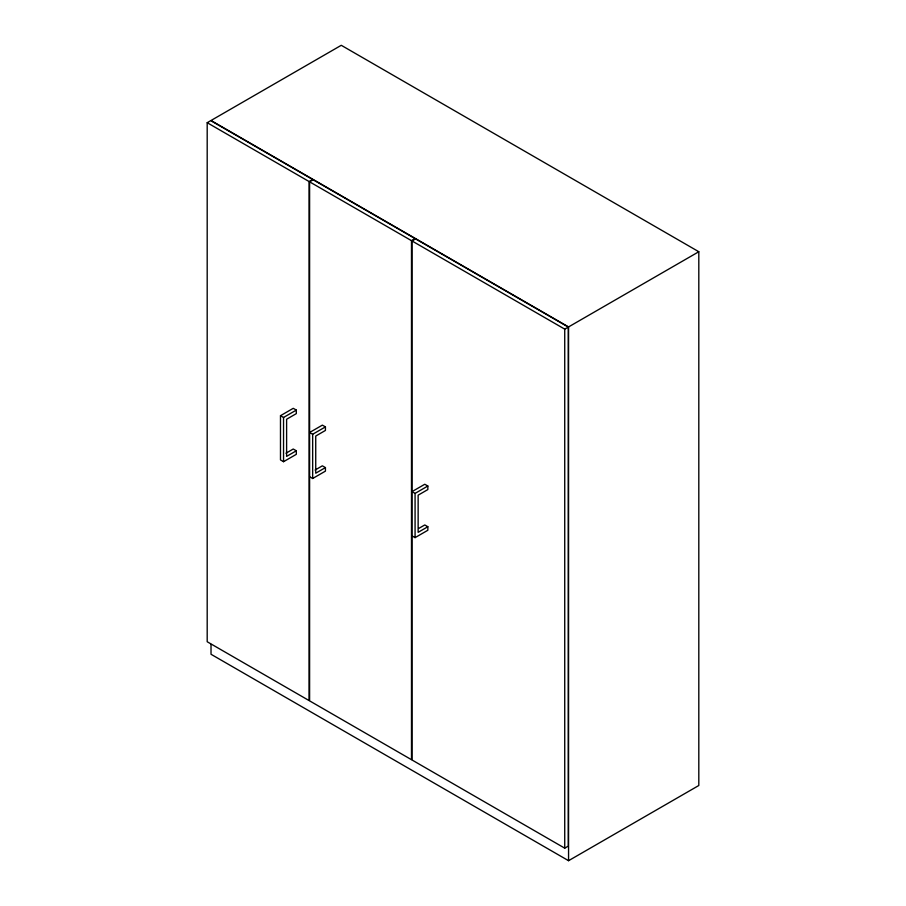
<?xml version="1.0" encoding="UTF-8"?>
<svg xmlns="http://www.w3.org/2000/svg" width="906" height="906" viewBox="0 0 906 906"><rect width="100%" height="100%" fill="white"/><g stroke="black" fill="none" stroke-linecap="round" stroke-linejoin="round"><path stroke-width="1.36" d="M207.191 122.706L210.758 120.645L312.661 179.479L309.082 181.54L207.191 122.706L207.191 641.742L309.082 700.576L309.082 181.54M309.603 181.834L313.17 179.773L415.073 238.606L411.494 240.668L309.603 181.834L309.603 700.87L411.494 759.692L411.494 240.668M412.015 240.962L415.582 238.901L568.311 327.077L568.311 846.102L564.732 848.163L412.015 759.987L412.015 240.962L564.732 329.138L568.311 327.077M280.486 415.695L293.25 408.323L296.319 410.09L296.319 413.634L286.613 419.229L286.613 456.386L296.319 450.792L296.319 454.325L283.544 461.698L280.486 459.931L280.486 415.695L283.544 417.462L296.319 410.09M325.435 426.896L322.366 425.129L309.603 432.502L312.661 434.268L325.435 426.896L325.435 430.441L315.73 436.046L315.73 473.204L325.435 467.598L325.435 471.131L312.661 478.504L309.603 476.737M285.979 453.226L293.25 449.014L296.319 450.792M315.084 470.033L322.366 465.831L325.435 467.598M698.809 251.732L341.268 45.3L211.019 120.498L568.56 326.93L698.809 251.732L698.809 785.502L568.56 860.7L211.019 654.268L211.019 644.393M427.847 486.024L424.778 484.257L412.015 491.63L415.073 493.396L427.847 486.024L427.847 489.568L418.142 495.174L418.142 532.332L427.847 526.726L427.847 530.259L415.073 537.632L412.015 535.865M418.719 528.458L424.778 524.959L427.847 526.726M568.56 326.93L568.56 860.7M564.732 329.138L564.732 848.163M415.073 493.396L415.073 537.632M312.661 434.268L312.661 478.504M283.544 417.462L283.544 461.698"/></g></svg>
